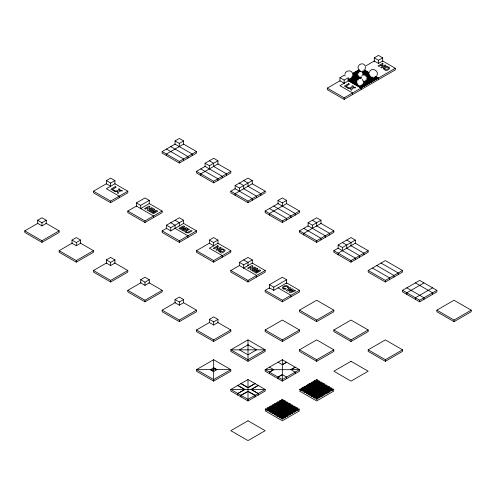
<?xml version="1.0" encoding="UTF-8"?>
<svg xmlns="http://www.w3.org/2000/svg" width="496" height="496" viewBox="0 0 496 496"><rect width="100%" height="100%" fill="white"/><g stroke="black" fill="none" stroke-linecap="round" stroke-linejoin="round"><path stroke-width="0.74" d="M175.032 228.6L175.032 225.203L170.736 222.723M344.856 74.35C345.117 70.593 350.684 69.459 352.402 72.788M365.118 69.44L365.471 66.501M376.786 75.714C379.657 71.182 372.056 66.786 369.557 71.542M361.782 76.012L362.167 75.665M37.677 220.243L41.968 217.769L46.264 220.243L46.264 223.417L41.968 225.897L37.677 223.417L37.677 220.243L41.968 222.723L46.264 220.243M106.355 183.991L106.355 180.594L110.645 178.114L114.936 180.594L114.936 183.991M175.032 144.342L175.032 140.945L179.323 138.465L183.613 140.945L183.613 144.342M45.93 223.225L59.136 230.851L59.136 232.438L41.968 242.352L24.8 232.438L24.8 230.851L38.006 223.225M119.232 197.743L119.232 196.156L106.355 188.722L114.936 183.768L127.813 191.202L127.813 192.789L110.645 202.697L93.477 192.789L93.477 191.202L106.355 183.768L110.645 186.242M166.445 155.614L166.445 154.027L183.613 144.119L196.49 151.553L196.49 153.134L179.323 163.048L162.155 153.134L162.155 151.553L175.032 144.119L192.2 154.027L192.2 155.614M106.355 180.594L110.645 183.074L114.936 180.594M175.032 140.945L179.323 143.425L183.613 140.945M24.8 230.851L41.968 240.765L59.136 230.851M93.477 191.202L110.645 201.116L127.813 191.202M162.155 151.553L179.323 161.46L196.49 151.553M339.94 81.053L339.94 77.655L344.15 75.225L345.352 75.919M374.282 61.907L374.282 57.827L378.485 55.397L382.695 57.827L382.695 61.907M352.563 94.556L352.563 92.969L339.94 85.684L348.353 80.823L360.976 88.108L360.976 89.695L344.15 99.411L327.323 89.695L327.323 88.108L339.94 80.823L344.15 83.254M359.364 69.583L352.259 73.712L357.529 73.699M365.868 65.856L374.282 61.002L378.485 63.426L382.695 61.002L395.312 68.287L395.312 69.874L378.485 79.583L378.485 78.002L395.312 68.287M339.94 77.655L344.15 80.079L348.353 77.655L348.353 81.053M374.282 57.827L378.485 60.258L382.695 57.827M72.013 240.07L76.31 237.59L80.6 240.07L80.6 243.245L76.31 245.718L72.013 243.245L72.013 240.07L76.31 242.55L80.6 240.07M136.4 206.299L136.4 202.895L144.987 197.941L149.277 200.421L149.277 203.819M205.077 166.644L205.077 163.246L213.664 158.292L217.955 160.772L217.955 164.17M80.271 243.052L93.477 250.678L93.477 252.259L76.31 262.173L59.136 252.259L59.136 250.678L72.348 243.052M140.69 208.549L149.277 203.589L162.155 211.023L162.155 212.61L144.987 222.524L127.813 212.61L127.813 211.023L136.4 206.069L153.568 215.983L153.568 217.57M200.787 175.441L200.787 173.854L217.955 163.94L230.832 171.374L230.832 172.961L213.664 182.875L196.49 172.961L196.49 171.374L205.077 166.42L222.245 176.334L222.245 177.915M136.4 202.895L140.69 205.375L149.277 200.421M205.077 163.246L209.368 165.726L217.955 160.772M327.323 88.108L344.15 97.824L360.976 88.108M59.136 250.678L76.31 260.586L93.477 250.678M127.813 211.023L144.987 220.937L162.155 211.023M196.49 171.374L213.664 181.288L230.832 171.374M106.355 259.898L110.645 257.418L114.936 259.898L114.936 263.066L110.645 265.546L106.355 263.066L106.355 259.898L110.645 262.372L114.936 259.898M166.445 228.6L166.445 225.203L179.323 217.769L183.613 220.243L183.613 223.646M235.123 188.951L235.123 185.554L248 178.114L252.29 180.594L252.29 183.991M114.607 262.874L127.813 270.5L127.813 272.087L110.645 282.001L93.477 272.087L93.477 270.5L106.683 262.874M162.155 230.851L166.445 228.371L170.736 230.851L183.613 223.417L196.49 230.851L196.49 232.438L179.323 242.352L162.155 232.438L162.155 230.851L179.323 240.765L196.49 230.851M235.123 195.263L235.123 193.682L252.29 183.768L265.168 191.202L265.168 192.789L248 202.697L230.832 192.789L230.832 191.202L235.123 188.722L252.29 198.636L252.29 200.223M166.445 225.203L170.736 227.676L183.613 220.243M235.123 185.554L239.413 188.027L252.29 180.594M93.477 270.5L110.645 280.414L127.813 270.5M230.832 191.202L248 201.116L265.168 191.202M140.69 279.719L144.987 277.239L149.277 279.719L149.277 282.894L144.987 285.367L140.69 282.894L140.69 279.719L144.987 282.199L149.277 279.719M209.368 243.468L209.368 240.07L213.664 237.59L217.955 240.07L217.955 243.468M278.045 203.819L278.045 200.421L282.336 197.941L286.632 200.421L286.632 203.819M148.949 282.701L162.155 290.327L162.155 291.915L144.987 301.822L127.813 291.915L127.813 290.327L141.025 282.701M222.245 257.219L222.245 255.632L209.368 248.198L217.955 243.245L230.832 250.678L230.832 252.259L213.664 262.173L196.49 252.259L196.49 250.678L209.368 243.245L213.664 245.718M269.464 215.09L269.464 213.503L286.632 203.589L299.51 211.023L299.51 212.61L282.336 222.524L265.168 212.61L265.168 211.023L278.045 203.589L295.213 213.503L295.213 215.09M209.368 240.07L213.664 242.55L217.955 240.07M278.045 200.421L282.336 202.895L286.632 200.421M127.813 290.327L144.987 300.241L162.155 290.327M196.49 250.678L213.664 260.586L230.832 250.678M265.168 211.023L282.336 220.937L299.51 211.023M175.032 299.547L179.323 297.067L183.613 299.547L183.613 302.715L179.323 305.195L175.032 302.715L175.032 299.547L179.323 302.021L183.613 299.547M239.413 265.769L239.413 262.372L248 257.418L252.29 259.898L252.29 263.295M308.09 226.12L308.09 222.723L316.677 217.769L320.968 220.243L320.968 223.646M183.284 302.529L196.49 310.149L196.49 311.736L179.323 321.65L162.155 311.736L162.155 310.149L175.361 302.529M243.71 268.026L252.29 263.066L265.168 270.5L265.168 272.087L248 282.001L230.832 272.087L230.832 270.5L239.413 265.546L256.587 275.46L256.587 277.041M303.8 234.918L303.8 233.331L320.968 223.417L333.845 230.851L333.845 232.438L316.677 242.352L299.51 232.438L299.51 230.851L308.09 225.897L325.264 235.805L325.264 237.392M239.413 262.372L243.71 264.852L252.29 259.898M308.09 222.723L312.387 225.203L320.968 220.243M162.155 310.149L179.323 320.063L196.49 310.149M230.832 270.5L248 280.414L265.168 270.5M299.51 230.851L316.677 240.765L333.845 230.851M209.368 319.368L213.664 316.894L217.955 319.368L217.955 322.543L213.664 325.023L209.368 322.543L209.368 319.368L213.664 321.848L217.955 319.368M269.464 288.753L269.464 284.679L282.336 277.239L286.632 279.719L286.632 283.799M338.136 248.428L338.136 245.024L351.013 237.59L355.31 240.07L355.31 243.468M217.626 322.35L230.832 329.976L230.832 331.564L213.664 341.477L196.49 331.564L196.49 329.976L209.696 322.35M265.168 290.327L269.464 287.847L273.755 290.327L286.632 282.894L299.51 290.327L299.51 291.915L282.336 301.822L265.168 291.915L265.168 290.327L282.336 300.241L299.51 290.327M338.136 254.739L338.136 253.152L355.31 243.245L368.187 250.678L368.187 252.259L351.013 262.173L333.845 252.259L333.845 250.678L338.136 248.198L355.31 258.112L355.31 259.699M269.464 284.679L273.755 287.153L286.632 279.719M338.136 245.024L342.432 247.504L355.31 240.07M196.49 329.976L213.664 339.89L230.832 329.976M333.845 250.678L351.013 260.586L368.187 250.678M213.664 359.712L196.49 369.625L196.49 371.213L213.664 381.126L230.832 371.213L230.832 369.625L213.664 359.712L213.664 381.126M248 339.89L230.832 349.804L230.832 351.385L248 361.299L265.168 351.385L265.168 349.804L248 339.89L248 361.299M265.168 329.976L282.336 320.063L299.51 329.976L299.51 331.564L282.336 341.477L265.168 331.564L265.168 329.976L282.336 339.89L299.51 329.976M299.51 310.149L316.677 300.241L333.845 310.149L333.845 311.736L316.677 321.65L299.51 311.736L299.51 310.149L316.677 320.063L333.845 310.149M368.187 270.5L385.355 260.586L402.523 270.5L402.523 272.087L385.355 282.001L368.187 272.087L368.187 270.5L385.355 280.414L402.523 270.5M216.882 369.625L213.664 371.547L210.44 369.694L213.664 367.772L216.882 369.625L230.832 369.625L213.664 379.539L196.49 369.625L210.44 369.625L213.664 371.485M248 379.539L230.832 389.453L230.832 391.04L248 400.948L265.168 391.04L265.168 389.453L248 379.539L248 400.948M282.336 364.672L286.632 362.192L282.336 359.712L265.168 369.625L265.168 371.213L282.336 381.126L299.51 371.213L299.51 369.625L295.213 367.152L290.923 369.625L295.213 372.167M299.51 349.804L316.677 339.89L333.845 349.804L333.845 351.385L316.677 361.299L299.51 351.385L299.51 349.804L316.677 359.712L333.845 349.804M333.845 329.976L351.013 320.063L368.187 329.976L368.187 331.564L351.013 341.477L333.845 331.564L333.845 329.976L351.013 339.89L368.187 329.976M402.523 290.327L419.69 280.414L436.864 290.327L436.864 291.915L419.69 301.822L402.523 291.915L402.523 290.327L419.69 300.241L436.864 290.327M269.464 372.105L273.755 369.625L265.168 369.625L269.464 372.105L269.464 373.693M423.987 282.894L406.813 292.807L406.813 294.388M278.045 362.192L282.336 364.734L286.632 362.254L295.213 367.214L290.923 369.694L273.755 369.694L269.464 372.167L278.045 377.127L282.336 374.647M237.807 385.423L244.782 389.453L237.807 393.477L237.807 395.064M254.975 383.569L248 387.593L241.025 383.569M237.807 393.545L244.782 389.515L251.218 389.515L258.193 385.491M254.975 383.631L248 387.655L241.025 383.631M258.193 395.064L258.193 393.477L251.218 389.453L258.193 385.423M241.025 395.399L248 391.375L254.975 395.399M278.045 378.646L278.045 377.059L282.336 374.585L286.632 377.127M432.568 287.847L415.4 297.761L415.4 299.348M368.187 349.804L385.355 339.89L402.523 349.804L402.523 351.385L385.355 361.299L368.187 351.385L368.187 349.804L385.355 359.712L402.523 349.804M436.864 310.149L454.032 300.241L471.2 310.149L471.2 311.736L454.032 321.65L436.864 311.736L436.864 310.149L454.032 320.063L471.2 310.149M358.174 70.265L359.569 70.265M356.984 70.953L360.592 70.953M362.762 70.953L365.651 70.953M355.793 71.641L366.842 71.641M354.603 72.329L359.079 72.329M362.061 72.329L368.032 72.329M353.412 73.017L358.682 73.017M362.446 73.017L369.222 73.017L364.554 70.351M362.83 73.699L368.894 73.699M352.557 74.388L357.889 74.388M362.458 74.388L369.315 74.388M352.904 75.076L357.492 75.076M362.849 75.076L369.731 75.076M352.495 75.764L358.633 75.764M365.54 75.764L370.14 75.764M352.086 76.446L359.011 76.446M365.936 76.446L370.549 76.446M351.676 77.134L361.702 77.134M367.102 77.134L372.502 77.134M374.046 77.134L376.359 77.134M351.267 77.822L361.317 77.822M366.73 77.822L377.549 77.822M349.723 78.511L361.317 78.511M366.73 78.511L377.549 78.511L378.144 78.163L378.144 79.782L361.317 89.497L361.317 87.91L362.08 87.439L360.555 87.439M347.82 79.199L358.614 79.199M367.102 79.199L376.359 79.199L375.168 79.881L365.936 79.881M348.235 79.881L358.236 79.881M348.657 80.569L357.095 80.569M365.54 80.569L373.978 80.569L372.787 81.257L363.611 81.257M349.847 81.257L356.729 81.257M351.038 81.945L357.126 81.945M363.221 81.945L371.597 81.945L370.407 82.634L363.593 82.634M352.222 82.634L356.773 82.634M353.412 83.316L357.176 83.316M363.196 83.316L369.222 83.316L368.032 84.004L362.812 84.004M354.603 84.004L357.585 84.004M355.793 84.692L358 84.692M361.683 84.692L366.842 84.692L365.651 85.38L360.592 85.38M356.984 85.38L359.147 85.38M358.174 86.068L364.461 86.068L363.27 86.75L359.364 86.75M290.923 369.625L299.51 369.625L282.336 379.539L278.045 377.059M210.44 369.694L216.882 369.694L213.664 367.834M244.782 389.453L230.832 389.453L248 399.367L265.168 389.453L251.218 389.453M364.064 69.676L369.185 72.633M375.832 76.465L378.485 78.002M375.553 76.706L378.144 78.201L361.317 87.91L347.727 80.067M209.368 160.772L213.664 163.246L213.664 166.644M243.71 180.594L248 183.074L248 186.471M312.387 220.243L316.677 222.723L316.677 226.12M346.723 240.07L351.013 242.55L351.013 245.948M213.664 166.42L226.536 173.854L226.536 175.441M248 186.242L260.877 193.682L260.877 195.263M316.677 225.897L329.555 233.331L329.555 234.918M351.013 245.718L363.89 253.152L363.89 254.739M381.064 263.066L398.232 272.98L398.232 274.567M415.4 282.894L432.568 292.807L432.568 294.388M239.413 183.074L243.71 185.554L243.71 188.951M342.432 242.55L346.723 245.024L346.723 248.428M170.736 146.593L187.91 156.507L187.91 158.094M243.71 188.722L256.587 196.156L256.587 197.743M273.755 206.069L290.923 215.983L290.923 217.57M346.723 248.198L359.6 255.632L359.6 257.219M376.768 265.546L393.936 275.46L393.936 277.041M166.445 149.073L183.613 158.987L183.613 160.574M200.787 168.9L217.955 178.808L217.955 180.395M269.464 208.549L286.632 218.463L286.632 220.044M303.8 228.371L320.968 238.285L320.968 239.872M372.477 268.026L389.645 277.934L389.645 279.521M406.813 287.847L423.987 297.761L423.987 299.348M175.032 220.243L179.323 222.723L179.323 226.12M243.71 259.898L248 262.372L248 265.769M175.032 228.371L187.91 235.805L187.91 237.392M278.045 287.847L290.923 295.281L290.923 296.868M269.464 367.152L273.755 369.694M251.218 389.515L258.193 393.545M237.807 385.491L244.782 389.515M362.117 79.372L363.413 81.245M365.118 65.658C362.855 61.343 355.954 65.329 358.558 69.44M454.032 320.063L454.032 321.65M419.69 300.241L419.69 301.822M385.355 280.414L385.355 282.001M385.355 359.712L385.355 361.299M378.485 60.258L378.485 63.655M351.013 260.586L351.013 262.173M351.013 339.89L351.013 341.477M344.15 80.079L344.15 83.477M344.15 97.824L344.15 99.411M342.432 247.504L342.432 250.902M316.677 240.765L316.677 242.352M316.677 320.063L316.677 321.65M316.677 359.712L316.677 361.299M312.387 225.203L312.387 228.6M295.213 372.105L295.213 373.693M286.632 377.059L286.632 378.646M282.336 202.895L282.336 206.299M282.336 220.937L282.336 222.524M282.336 300.241L282.336 301.822M282.336 339.89L282.336 341.477M282.336 359.712L282.336 381.126M273.755 287.153L273.755 290.551M254.975 396.924L254.975 395.337L248 391.313L241.025 395.337L241.025 396.924M248 201.116L248 202.697M248 280.414L248 282.001M243.71 264.852L243.71 268.249M239.413 188.027L239.413 191.425M213.664 181.288L213.664 182.875M213.664 242.55L213.664 245.948M213.664 260.586L213.664 262.173M213.664 321.848L213.664 325.023M213.664 339.89L213.664 341.477M209.368 165.726L209.368 169.124M179.323 143.425L179.323 146.822M179.323 161.46L179.323 163.048M179.323 240.765L179.323 242.352M179.323 302.021L179.323 305.195M179.323 320.063L179.323 321.65M170.736 227.676L170.736 231.08M144.987 220.937L144.987 222.524M144.987 282.199L144.987 285.367M144.987 300.241L144.987 301.822M140.69 205.375L140.69 208.773M110.645 183.074L110.645 186.471M110.645 201.116L110.645 202.697M110.645 262.372L110.645 265.546M110.645 280.414L110.645 282.001M76.31 242.55L76.31 245.718M76.31 260.586L76.31 262.173M41.968 222.723L41.968 225.897M41.968 240.765L41.968 242.352M283.923 288.294A1.395 0.806 0 0 0 284.772 288.542A1.37 0.794 0 0 0 285.169 288.523L285.876 288.343C287.116 289.732 283.334 289.41 282.633 288.35A2.48 1.432 0 0 1 282.36 287.897L282.323 287.568A2.833 1.637 0 0 1 282.497 287.06L284.245 285.882L286.279 285.64A2.79 1.612 0 0 1 287.079 285.808L288.312 286.49A2.703 1.556 0 0 1 288.653 287.029L288.3 287.903L287.333 287.413A1.395 0.806 0 0 0 287.451 287.029A1.618 0.936 0 0 0 287.004 286.552A1.804 1.042 0 0 0 286.744 286.421L286.607 286.378A1.401 0.806 0 0 0 286.155 286.285L284.363 286.775L283.489 287.823A1.314 0.756 0 0 0 283.631 288.077L283.706 288.151A1.748 1.011 0 0 0 283.923 288.3M219.871 250.877L219.883 251.069A1.482 0.856 0 0 0 220.112 251.429L220.751 251.763L220.447 251.305L221.222 251.143L222.003 251.844L223.851 250.778A1.507 0.868 0 0 0 223.919 250.474A1.587 0.918 0 0 0 223.659 250.003L223.138 249.705A1.587 0.918 0 0 0 222.332 249.556A1.507 0.868 0 0 0 221.799 249.593L219.871 250.877M384.574 68.473L384.58 68.665A1.451 0.837 0 0 0 384.809 69.018C385.51 68.882 386.93 70.054 388.473 68.38A1.476 0.849 0 0 0 388.542 68.076A1.569 0.905 0 0 0 388.281 67.617L387.779 67.326A1.569 0.905 0 0 0 386.812 67.177A1.476 0.849 0 0 0 386.465 67.214L384.574 68.473M184.872 231.396L185.318 232.221A5.344 3.088 0 0 0 186.099 232.698L188.313 232.965L192.057 230.938L191.152 230.411L187.674 232.326A0.713 0.409 0 0 1 187.265 232.339C184.388 231.849 188.43 229.505 189.441 229.425L188.536 228.904L184.872 231.396M218.68 250.641L218.662 250.809A2.53 1.463 0 0 0 218.779 251.311L220.311 252.377A2.381 1.376 0 0 0 220.751 252.495C220.757 254.02 224.347 252.117 225.134 250.635A2.282 1.314 0 0 0 225.035 250.151L222.909 248.924A2.554 1.476 0 0 0 222.047 248.856A2.771 1.6 0 0 0 221.166 248.955L219.511 249.662L218.68 250.641M383.402 68.25L383.383 68.411A2.48 1.432 0 0 0 383.501 68.901L385.001 69.948A2.331 1.345 0 0 0 385.435 70.06C385.435 71.56 388.957 69.688 389.726 68.237A2.232 1.29 0 0 0 389.633 67.76L387.55 66.563A2.499 1.445 0 0 0 386.706 66.495A2.716 1.569 0 0 0 385.845 66.594L384.214 67.289L383.402 68.25M324.012 389.286C321.842 392.9 316.522 391.611 313.801 389.323L309.975 391.53L307.911 390.333L317.998 384.512L323.256 387.636L323.981 388.554A3.819 2.207 0 0 1 324.012 389.286M119.883 189.267L119.443 190.476L121.539 190.222L122.586 190.824L119.139 191.258L118.315 193.483L117.242 192.863L117.794 191.431L115.314 191.747L114.241 191.127L118.067 190.638L118.842 188.666L119.883 189.267M353.202 86.211L352.768 87.395L354.82 87.147L355.849 87.736L352.476 88.158L351.664 90.34L350.61 89.733L351.149 88.331L348.719 88.641L347.671 88.034L351.422 87.55L352.179 85.616L353.202 86.211M321.129 388.852L320.267 389.695A1.68 0.973 0 0 1 319.436 389.899L318.308 389.831L315.493 388.343L318.37 386.682L320.559 387.971L321.129 388.852M149.873 206.578L148.769 209.287L151.664 207.613L152.514 208.109L148.081 210.67L147.176 210.143L148.273 207.471L145.409 209.126L144.559 208.63L148.992 206.069L149.873 206.578M252.886 266.054L251.788 268.758L254.677 267.09L255.533 267.586L251.1 270.14L250.189 269.619L251.292 266.947L248.428 268.603L247.572 268.107L252.005 265.546L252.886 266.054M154.746 209.393L152.57 211.637L156.426 210.366L157.778 211.147L153.345 213.708L152.489 213.212L155.986 211.191L151.553 212.672L150.753 212.207L153.345 209.665L149.817 211.668L148.961 211.178L153.4 208.618L154.746 209.393M184.679 226.678L182.503 228.916L186.36 227.645L187.711 228.427L183.272 230.987L182.423 230.491L185.919 228.476L181.486 229.952L180.687 229.493L183.272 226.945L179.75 228.947L178.895 228.458L183.328 225.897L184.679 226.678M257.765 268.869L255.589 271.114L259.445 269.843L260.791 270.618L256.358 273.178L255.502 272.688L259.005 270.667L254.566 272.149L253.766 271.684L256.358 269.142L252.83 271.145L251.98 270.655L256.413 268.094L257.765 268.869M291.636 289.732L289.156 292.113L290.253 292.752L295.653 290.749L294.717 290.21L290.997 291.654L293.341 289.41L292.237 288.777L288.356 290.061L290.78 287.934L289.844 287.395L286.397 290.526L287.389 291.096L291.636 289.732M115.258 186.657L110.881 189.187L114.018 191.003L114.762 190.569L112.53 189.286L116.169 187.184L115.258 186.657M382.441 63.438L378.095 65.949L378.981 66.464L380.903 65.354L382.627 66.352L380.711 67.462L381.604 67.977L385.95 65.466L385.057 64.951L383.358 65.931L381.629 64.933L383.327 63.953L382.441 63.438M348.669 83.657L344.373 86.13L347.454 87.91L348.18 87.488L345.997 86.223L349.556 84.171L348.669 83.657M217.694 245.737L213.261 248.298L214.167 248.825L216.126 247.696L217.887 248.713L215.934 249.841L216.839 250.368L221.278 247.808L220.367 247.281L218.631 248.285L216.87 247.262L218.606 246.264L217.694 245.737M248 344.844L239.413 349.866L230.832 349.804L248 359.712L265.168 349.804L239.413 349.866L248 354.82L256.587 349.804L248 344.844M265.775 408.896L265.168 409.243L265.775 409.597L298.902 409.597L299.51 409.243L298.902 408.896L265.775 408.896M268.206 407.495L266.991 408.196L297.687 408.196L296.472 407.495L268.206 407.495M270.63 406.094L269.421 406.794L295.256 406.794L294.047 406.094L270.63 406.094M273.06 404.693L271.845 405.393L292.832 405.393L291.617 404.693L273.06 404.693M275.491 403.285L274.276 403.986L290.402 403.986L289.187 403.285L275.491 403.285M277.915 401.884L276.7 402.585L287.971 402.585L286.762 401.884L277.915 401.884M280.345 400.483L279.13 401.183L285.547 401.183L284.332 400.483L280.345 400.483M282.336 399.336L281.561 399.782L283.117 399.782L282.336 399.336M300.117 389.069L299.51 389.422L300.117 389.769L333.238 389.769L333.845 389.422L333.238 389.069L300.117 389.069M302.541 387.667L301.326 388.368L332.022 388.368L330.813 387.667L302.541 387.667M304.972 386.266L303.757 386.967L329.598 386.967L328.383 386.266L304.972 386.266M307.396 384.865L306.187 385.566L327.168 385.566L325.953 384.865L307.396 384.865M309.826 383.464L308.611 384.164L324.744 384.164L323.528 383.464L309.826 383.464M312.257 382.063L311.042 382.763L322.313 382.763L321.098 382.063L312.257 382.063M314.681 380.661L313.472 381.362L319.883 381.362L318.668 380.661L314.681 380.661M316.677 379.508L315.896 379.961L317.459 379.961L316.677 379.508M248 420.775L230.832 430.689L248 440.603L265.168 430.689L248 420.775M282.336 400.948L265.168 410.862L282.336 420.775L299.51 410.862L282.336 400.948M316.677 381.126L299.51 391.04L316.677 400.948L333.845 391.04L316.677 381.126M351.013 361.299L333.845 371.213L351.013 381.126L368.187 371.213L351.013 361.299M283.117 418.711L282.336 419.157L281.561 418.711L283.117 418.711M285.547 417.303L284.332 418.01L280.345 418.01L279.13 417.303L285.547 417.303M287.971 415.902L286.762 416.603L277.915 416.603L276.7 415.902L287.971 415.902M290.402 414.501L289.187 415.202L275.491 415.202L274.276 414.501L290.402 414.501M292.832 413.1L291.617 413.8L273.06 413.8L271.845 413.1L292.832 413.1M295.256 411.699L294.047 412.399L270.63 412.399L269.421 411.699L295.256 411.699M297.687 410.297L296.472 410.998L268.206 410.998L266.991 410.297L297.687 410.297M317.459 398.883L316.677 399.336L315.896 398.883L317.459 398.883M319.883 397.482L318.668 398.183L314.681 398.183L313.472 397.482L319.883 397.482M322.313 396.081L321.098 396.781L312.257 396.781L311.042 396.081L322.313 396.081M324.744 394.68L323.528 395.38L309.826 395.38L308.611 394.68L324.744 394.68M327.168 393.278L325.953 393.979L307.396 393.979L306.187 393.278L327.168 393.278M329.598 391.871L328.383 392.572L304.972 392.572L303.757 391.871L329.598 391.871M332.022 390.47L330.813 391.17L302.541 391.17L301.326 390.47L332.022 390.47"/></g></svg>
